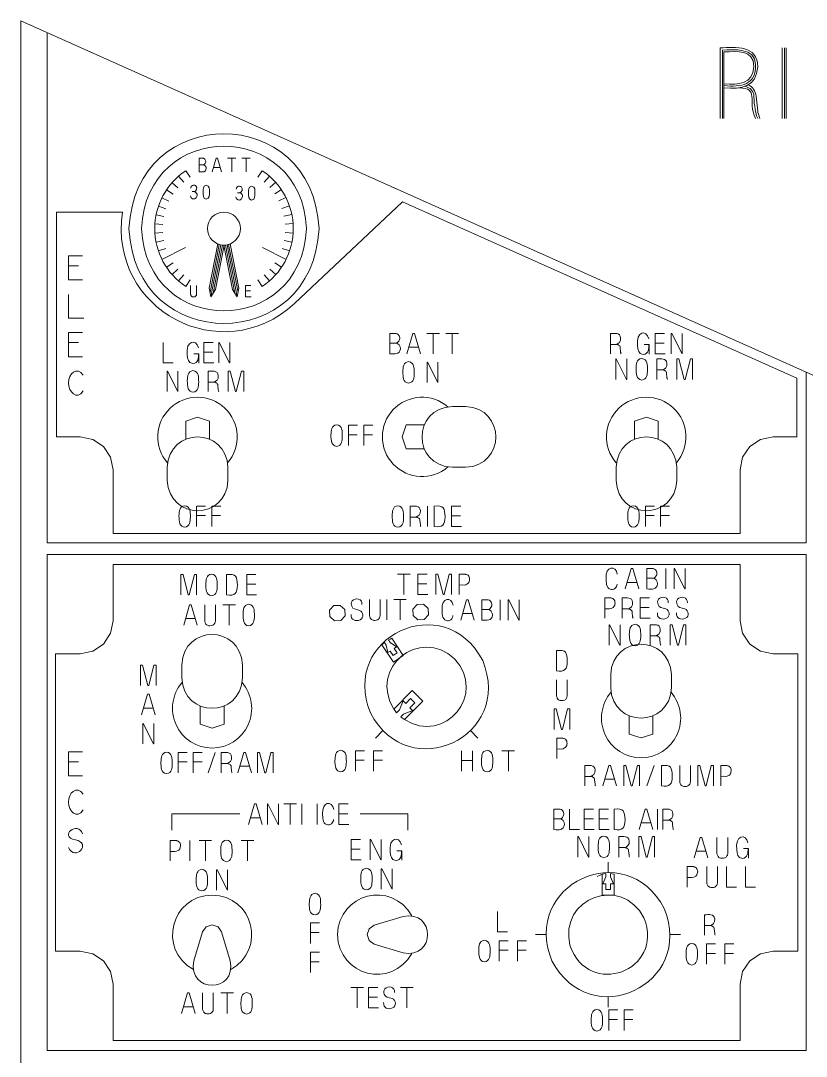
# Model space of a CAD drawing. Header units: millimetres. Extents: x 0.4 to 14.3, y 0.4 to 10.4.
# Drawn here: x 8.117 to 9.654, y 7.843 to 9.87 of the extents above; entities that cross this region are included whole.
import ezdxf

# ---------------------------------------------------------------- set-up
doc = ezdxf.new("R2010")
doc.units = ezdxf.units.MM
doc.layers.add('PDF_Geometry', color=7, linetype='Continuous')

msp = doc.modelspace()

# ---------------------------------------------------------------- linework, layer by layer
at = {"layer": 'PDF_Geometry', "lineweight": 15}
for points in [[(10.3665, 5.8443), (10.2475, 8.917), (8.1167, 9.8705), (8.1167, 1.7942), (10.5292, 1.6424), (10.3786, 5.532)], [(9.6538, 9.1827), (9.6538, 8.8486), (8.1684, 8.8486), (8.1684, 9.8474)], [(9.4856, 9.8171), (9.4856, 9.6789)], [(9.6072, 9.8171), (9.6072, 9.6789)], [(9.6116, 9.6789), (9.6116, 9.8171)], [(9.6146, 9.6789), (9.6146, 9.8171)], [(9.4901, 9.6789), (9.4901, 9.8127)], [(9.493, 9.8098), (9.493, 9.6789)], [(9.5636, 9.6789), (9.5606, 9.6878), (9.5591, 9.6907), (9.5591, 9.6937), (9.5562, 9.723)], [(8.4659, 9.6012), (8.4659, 9.5745)], [(8.4659, 9.5884), (8.473, 9.5884), (8.474, 9.5884), (8.4749, 9.5887), (8.4761, 9.5894), (8.4771, 9.5903), (8.4777, 9.5912)], [(8.5094, 9.5745), (8.5016, 9.6012), (8.4995, 9.6012), (8.4917, 9.5745)], [(8.5377, 9.6012), (8.5213, 9.6012)], [(8.5296, 9.5745), (8.5296, 9.6012)], [(8.566, 9.6012), (8.5496, 9.6012)], [(8.5579, 9.5745), (8.5579, 9.6012)], [(8.4942, 9.5832), (8.5069, 9.5832)], [(8.4245, 9.5432), (8.4129, 9.5534)], [(8.4357, 9.5543), (8.4255, 9.566)], [(8.5934, 9.5543), (8.6036, 9.566)], [(8.6043, 9.5439), (8.6159, 9.5542)], [(8.4148, 9.5307), (8.402, 9.5393)], [(8.6139, 9.5314), (8.6268, 9.54)], [(8.6527, 9.3166), (8.8642, 9.5161), (9.6358, 9.1709), (9.6358, 9.0557), (9.5892, 9.0557), (9.5645, 9.0507), (9.5436, 9.0367), (9.5296, 9.0157), (9.5247, 8.991), (9.5247, 8.8667), (8.2976, 8.8667), (8.2976, 8.991), (8.2926, 9.0157), (8.2786, 9.0367), (8.2577, 9.0507), (8.233, 9.0557), (8.1865, 9.0557), (8.1865, 9.4956), (8.3156, 9.4956)], [(8.4069, 9.517), (8.393, 9.5239)], [(8.6218, 9.5177), (8.6357, 9.5246)], [(8.3968, 9.4871), (8.3816, 9.4902)], [(8.4009, 9.5024), (8.3862, 9.5074)], [(8.6279, 9.5031), (8.6426, 9.5081)], [(8.632, 9.4878), (8.6472, 9.4909)], [(8.3947, 9.4714), (8.3792, 9.4725)], [(8.6341, 9.4721), (8.6495, 9.4732)], [(8.3947, 9.4556), (8.3792, 9.4546)], [(8.6344, 9.4556), (8.6499, 9.4546)], [(8.3968, 9.44), (8.3816, 9.4369)], [(8.5024, 9.4336), (8.4856, 9.3466), (8.4887, 9.3302), (8.4978, 9.3442), (8.5146, 9.4312)], [(8.4872, 9.3384), (8.5054, 9.4325)], [(8.5084, 9.4318), (8.4887, 9.3302)], [(8.4932, 9.3372), (8.5115, 9.4313)], [(8.5207, 9.4318), (8.5404, 9.3302), (8.5313, 9.3442), (8.5145, 9.4312)], [(8.5359, 9.3372), (8.5176, 9.4313)], [(8.542, 9.3384), (8.5237, 9.4325)], [(8.5404, 9.3302), (8.5435, 9.3466), (8.5267, 9.4336)], [(8.6324, 9.44), (8.6476, 9.4369)], [(8.2376, 9.3633), (8.2101, 9.3633), (8.2101, 9.4103), (8.2376, 9.4103)], [(8.4009, 9.4247), (8.3862, 9.4197)], [(8.393, 9.4032), (8.4393, 9.4262)], [(8.6361, 9.4032), (8.5898, 9.4262)], [(8.6282, 9.4247), (8.6429, 9.4197)], [(8.2101, 9.3907), (8.2297, 9.3907)], [(8.4148, 9.3964), (8.402, 9.3877)], [(8.6143, 9.3964), (8.6271, 9.3877)], [(8.4245, 9.3839), (8.4129, 9.3736)], [(8.4357, 9.3727), (8.4255, 9.361)], [(8.5934, 9.3727), (8.6036, 9.361)], [(8.6046, 9.3839), (8.6162, 9.3736)], [(8.4549, 9.3296), (8.4539, 9.3296), (8.4531, 9.3299), (8.4521, 9.3302), (8.4513, 9.3307), (8.4506, 9.3314), (8.4501, 9.3322), (8.4498, 9.3329), (8.4496, 9.3337), (8.4493, 9.3345), (8.4493, 9.352)], [(8.4607, 9.352), (8.4607, 9.3345), (8.4605, 9.3337), (8.4605, 9.3329), (8.46, 9.3322)], [(8.5668, 9.352), (8.5569, 9.352), (8.5569, 9.3302), (8.5676, 9.3302)], [(8.2101, 9.3346), (8.2101, 9.288), (8.24, 9.288)], [(8.5569, 9.3416), (8.5666, 9.3416)], [(8.2376, 9.2127), (8.2101, 9.2127), (8.2101, 9.2598), (8.2376, 9.2598)], [(8.839, 9.2583), (8.839, 9.2183)], [(8.8989, 9.2183), (8.8873, 9.2583), (8.884, 9.2583), (8.8724, 9.2183)], [(8.9361, 9.2583), (8.9115, 9.2583)], [(8.924, 9.2183), (8.924, 9.2583)], [(8.9733, 9.2583), (8.9486, 9.2583)], [(8.9612, 9.2183), (8.9612, 9.2583)], [(9.2709, 9.2583), (9.2709, 9.2183)], [(9.3768, 9.2583), (9.3587, 9.2583), (9.3587, 9.2183), (9.3782, 9.2183)], [(9.4115, 9.2583), (9.4115, 9.2183), (9.411, 9.2183), (9.391, 9.2583), (9.3901, 9.2583), (9.3901, 9.2183)], [(8.2101, 9.2402), (8.2297, 9.2402)], [(8.4148, 9.2004), (8.3953, 9.2004), (8.3953, 9.2405)], [(8.4933, 9.2405), (8.4752, 9.2405), (8.4752, 9.2004), (8.4947, 9.2004)], [(8.5259, 9.2405), (8.5259, 9.2004), (8.5254, 9.2004), (8.5054, 9.2405), (8.5045, 9.2405), (8.5045, 9.2004)], [(8.839, 9.2392), (8.8497, 9.2392), (8.851, 9.2392), (8.8524, 9.2397), (8.8543, 9.2406), (8.8557, 9.242), (8.8566, 9.2434)], [(8.8762, 9.2313), (8.8952, 9.2313)], [(9.2918, 9.2183), (9.2913, 9.2192), (9.2913, 9.2206), (9.2909, 9.2216), (9.2899, 9.2304), (9.2899, 9.2323), (9.289, 9.2337), (9.2881, 9.2346), (9.2867, 9.2355), (9.2853, 9.2364), (9.2839, 9.2364), (9.2825, 9.2369), (9.2709, 9.2369)], [(9.337, 9.2364), (9.3468, 9.2364), (9.3468, 9.2178)], [(9.3587, 9.2392), (9.3763, 9.2392)], [(8.4557, 9.2186), (8.4655, 9.2186), (8.4655, 9.2)], [(8.4752, 9.2214), (8.4929, 9.2214)], [(9.3028, 9.2082), (9.3028, 9.1682), (9.3024, 9.1682), (9.2824, 9.2082), (9.2815, 9.2082), (9.2815, 9.1682)], [(9.3617, 9.2082), (9.3617, 9.1682)], [(9.4315, 9.1682), (9.4315, 9.2082), (9.4273, 9.2082), (9.4171, 9.1682), (9.4152, 9.1682), (9.405, 9.2082), (9.4008, 9.2082), (9.4008, 9.1682)], [(8.4245, 9.1844), (8.4245, 9.1444), (8.424, 9.1444), (8.404, 9.1844), (8.4031, 9.1844), (8.4031, 9.1444)], [(8.4833, 9.1844), (8.4833, 9.1444)], [(8.5531, 9.1444), (8.5531, 9.1844), (8.5489, 9.1844), (8.5387, 9.1444), (8.5369, 9.1444), (8.5267, 9.1844), (8.5225, 9.1844), (8.5225, 9.1444)], [(8.9333, 9.2023), (8.9333, 9.1623), (8.9329, 9.1623), (8.9129, 9.2023), (8.912, 9.2023), (8.912, 9.1623)], [(9.3826, 9.1682), (9.3821, 9.1691), (9.3821, 9.1705), (9.3816, 9.1715), (9.3807, 9.1803), (9.3807, 9.1822), (9.3798, 9.1836), (9.3788, 9.1845), (9.3775, 9.1854), (9.3761, 9.1864), (9.3747, 9.1864), (9.3733, 9.1868), (9.3617, 9.1868)], [(8.5042, 9.1444), (8.5038, 9.1453), (8.5038, 9.1467), (8.5033, 9.1477), (8.5023, 9.1565), (8.5023, 9.1584), (8.5014, 9.1598), (8.5005, 9.1607), (8.4991, 9.1616), (8.4977, 9.1626), (8.4963, 9.1626), (8.4949, 9.163), (8.4833, 9.163)], [(8.9874, 9.1152), (8.9615, 9.1152)], [(8.4861, 9.0509), (8.4861, 9.0867), (8.4628, 9.0945), (8.4396, 9.0867), (8.4396, 9.0509)], [(9.3645, 9.0509), (9.3645, 9.0867), (9.3412, 9.0945), (9.318, 9.0867), (9.318, 9.0509)], [(8.776, 9.0787), (8.7583, 9.0787), (8.7583, 9.0386)], [(8.8058, 9.0787), (8.7881, 9.0787), (8.7881, 9.0386)], [(8.9068, 9.079), (8.871, 9.079), (8.8633, 9.0557), (8.871, 9.0324), (8.9068, 9.0324)], [(8.7583, 9.06), (8.7755, 9.06)], [(8.7881, 9.06), (8.8053, 9.06)], [(8.4035, 8.9962), (8.4036, 8.9703)], [(8.5224, 8.9703), (8.5224, 8.9962)], [(8.9615, 8.9961), (8.9874, 8.9961)], [(9.2819, 8.9962), (9.2819, 8.9703)], [(9.4007, 8.9703), (9.4007, 8.9962)], [(8.4786, 8.9201), (8.4609, 8.9201), (8.4609, 8.8801)], [(8.4609, 8.9015), (8.4781, 8.9015)], [(8.5084, 8.9201), (8.4908, 8.9201), (8.4908, 8.8801)], [(8.4908, 8.9015), (8.508, 8.9015)], [(8.8789, 8.9201), (8.8789, 8.8801)], [(8.9126, 8.9201), (8.9126, 8.8801)], [(8.9259, 8.9201), (8.9259, 8.8801)], [(8.9782, 8.9201), (8.9601, 8.9201), (8.9601, 8.8801), (8.9796, 8.8801)], [(8.9601, 8.901), (8.9777, 8.901)], [(9.357, 8.9201), (9.3393, 8.9201), (9.3393, 8.8801)], [(9.3393, 8.9015), (9.3565, 8.9015)], [(9.3868, 8.9201), (9.3691, 8.9201), (9.3691, 8.8801)], [(9.3691, 8.9015), (9.3863, 8.9015)], [(8.8998, 8.8801), (8.8993, 8.881), (8.8993, 8.8824), (8.8989, 8.8833), (8.8979, 8.8922), (8.8979, 8.894), (8.897, 8.8954), (8.8961, 8.8964), (8.8933, 8.8982), (8.8919, 8.8982), (8.8905, 8.8987), (8.8789, 8.8987)], [(8.4609, 8.7462), (8.4609, 8.7862), (8.4568, 8.7862), (8.4465, 8.7462), (8.4447, 8.7462), (8.4345, 8.7862), (8.4303, 8.7862), (8.4303, 8.7462)], [(8.5195, 8.7862), (8.5195, 8.7462)], [(8.5771, 8.7862), (8.559, 8.7862), (8.559, 8.7462), (8.5785, 8.7462)], [(8.8788, 8.7871), (8.8542, 8.7871)], [(8.8667, 8.7471), (8.8667, 8.7871)], [(8.9122, 8.7871), (8.8941, 8.7871), (8.8941, 8.7471), (8.9136, 8.7471)], [(8.9596, 8.7471), (8.9596, 8.7871), (8.9555, 8.7871), (8.9452, 8.7471), (8.9434, 8.7471), (8.9332, 8.7871), (8.929, 8.7871), (8.929, 8.7471)], [(8.9922, 8.7848), (8.9908, 8.7857), (8.9894, 8.7866), (8.988, 8.7866), (8.9871, 8.7871), (8.975, 8.7871), (8.975, 8.7471)], [(9.3264, 8.7579), (9.3147, 8.7979), (9.3115, 8.7979), (9.2999, 8.7579)], [(9.3423, 8.7979), (9.3423, 8.7579)], [(9.3423, 8.7788), (9.353, 8.7788), (9.3544, 8.7788), (9.3558, 8.7793), (9.3577, 8.7802), (9.3591, 8.7816), (9.36, 8.783)], [(9.3792, 8.7979), (9.3792, 8.7579)], [(9.417, 8.7979), (9.417, 8.7579), (9.4166, 8.7579), (9.3966, 8.7979), (9.3957, 8.7979), (9.3957, 8.7579)], [(8.559, 8.7672), (8.5767, 8.7672)], [(8.8941, 8.768), (8.9118, 8.768)], [(9.3036, 8.7709), (9.3227, 8.7709)], [(9.2769, 8.7382), (9.2755, 8.7391), (9.2741, 8.74), (9.2727, 8.74), (9.2718, 8.7405), (9.2597, 8.7405), (9.2597, 8.7005)], [(9.2942, 8.7405), (9.2942, 8.7005)], [(9.3473, 8.7405), (9.3292, 8.7405), (9.3292, 8.7005), (9.3487, 8.7005)], [(8.4622, 8.687), (8.4506, 8.727), (8.4473, 8.727), (8.4357, 8.687)], [(8.4871, 8.6861), (8.4852, 8.6861), (8.4839, 8.6866), (8.482, 8.687), (8.4806, 8.6879), (8.4792, 8.6893), (8.4783, 8.6907), (8.4778, 8.6921), (8.4773, 8.6935), (8.4769, 8.6949), (8.4769, 8.727)], [(8.4978, 8.727), (8.4978, 8.6949), (8.4973, 8.6935), (8.4973, 8.6921), (8.4964, 8.6907)], [(8.5371, 8.727), (8.5125, 8.727)], [(8.525, 8.687), (8.525, 8.727)], [(8.8096, 8.6965), (8.8078, 8.6965), (8.8064, 8.697), (8.8045, 8.6975), (8.8031, 8.6984), (8.8017, 8.6998), (8.8008, 8.7012), (8.8003, 8.7026), (8.7999, 8.704), (8.7994, 8.7054), (8.7994, 8.7375)], [(8.8203, 8.7375), (8.8203, 8.7054), (8.8198, 8.704), (8.8198, 8.7026), (8.8189, 8.7012)], [(8.8332, 8.7375), (8.8332, 8.6975)], [(8.8713, 8.7375), (8.8467, 8.7375)], [(8.8592, 8.6975), (8.8592, 8.7375)], [(9.0043, 8.6968), (8.9927, 8.7368), (8.9894, 8.7368), (8.9778, 8.6968)], [(9.0194, 8.7368), (9.0194, 8.6968)], [(9.0554, 8.7368), (9.0554, 8.6968)], [(9.0923, 8.7368), (9.0923, 8.6968), (9.0918, 8.6968), (9.0719, 8.7368), (9.0709, 8.7368), (9.0709, 8.6968)], [(9.3151, 8.7005), (9.3147, 8.7014), (9.3147, 8.7028), (9.3142, 8.7037), (9.3133, 8.7126), (9.3133, 8.7144), (9.3123, 8.7158), (9.3114, 8.7167), (9.31, 8.7177), (9.3086, 8.7186), (9.3072, 8.7186), (9.3058, 8.7191), (9.2942, 8.7191)], [(9.3292, 8.7214), (9.3469, 8.7214)], [(8.4394, 8.7001), (8.4585, 8.7001)], [(8.9815, 8.7098), (9.0006, 8.7098)], [(9.0194, 8.7178), (9.0301, 8.7178), (9.0315, 8.7178)], [(9.2897, 8.6879), (9.2897, 8.6479), (9.2892, 8.6479), (9.2692, 8.6879), (9.2683, 8.6879), (9.2683, 8.6479)], [(9.3485, 8.6879), (9.3485, 8.6479)], [(9.4183, 8.6479), (9.4183, 8.6879), (9.4142, 8.6879), (9.4039, 8.6479), (9.4021, 8.6479), (9.3919, 8.6879), (9.3877, 8.6879), (9.3877, 8.6479)], [(9.3694, 8.6479), (9.3689, 8.6488), (9.3689, 8.6502), (9.3685, 8.6512), (9.3676, 8.66), (9.3676, 8.6619), (9.3666, 8.6632), (9.3657, 8.6642), (9.3643, 8.6651), (9.3629, 8.666), (9.3615, 8.666), (9.3601, 8.6665), (9.3485, 8.6665)], [(9.1651, 8.6374), (9.1651, 8.5974)], [(8.3817, 8.5688), (8.3817, 8.6088), (8.3775, 8.6088), (8.3672, 8.5688), (8.3654, 8.5688), (8.3551, 8.6088), (8.3509, 8.6088), (8.3509, 8.5688)], [(8.4318, 8.5837), (8.4318, 8.6096)], [(8.5506, 8.6096), (8.5507, 8.5837)], [(9.1757, 8.5393), (9.1738, 8.5393), (9.1724, 8.5397), (9.1706, 8.5402), (9.1692, 8.5412), (9.1678, 8.5425), (9.1668, 8.5439), (9.1664, 8.5453), (9.1659, 8.5467), (9.1655, 8.5481), (9.1655, 8.5802)], [(9.1864, 8.5802), (9.1864, 8.5481), (9.1859, 8.5467), (9.1859, 8.5453), (9.185, 8.5439)], [(9.2714, 8.5645), (9.2714, 8.5904)], [(9.3902, 8.5904), (9.3903, 8.5645)], [(8.3798, 8.5116), (8.3682, 8.5517), (8.3649, 8.5517), (8.3532, 8.5116)], [(8.357, 8.5247), (8.3761, 8.5247)], [(8.4681, 8.529), (8.4681, 8.4932), (8.4913, 8.4854), (8.5146, 8.4932), (8.5146, 8.529)], [(9.1912, 8.483), (9.1912, 8.5231), (9.187, 8.5231), (9.1768, 8.483), (9.1749, 8.483), (9.1647, 8.5231), (9.1605, 8.5231), (9.1605, 8.483)], [(9.3077, 8.5097), (9.3077, 8.4739), (9.331, 8.4662), (9.3542, 8.4739), (9.3542, 8.5097)], [(8.377, 8.4945), (8.377, 8.4545), (8.3765, 8.4545), (8.3565, 8.4945), (8.3556, 8.4945), (8.3556, 8.4545)], [(8.8255, 8.4806), (8.8108, 8.466)], [(9.0114, 8.466), (8.9968, 8.4806)], [(9.183, 8.4636), (9.1816, 8.4645), (9.1802, 8.4654), (9.1788, 8.4654), (9.1779, 8.4659), (9.1658, 8.4659), (9.1658, 8.4259)], [(8.2376, 8.3923), (8.2101, 8.3923), (8.2101, 8.4393), (8.2376, 8.4393)], [(8.4427, 8.4378), (8.4251, 8.4378), (8.4251, 8.3978)], [(8.472, 8.4378), (8.4544, 8.4378), (8.4544, 8.3978)], [(8.4976, 8.4378), (8.4837, 8.3978)], [(8.5093, 8.4378), (8.5093, 8.3978)], [(8.5684, 8.3978), (8.5567, 8.4378), (8.5535, 8.4378), (8.5419, 8.3978)], [(8.6107, 8.3978), (8.6107, 8.4378), (8.6065, 8.4378), (8.5963, 8.3978), (8.5944, 8.3978), (8.5842, 8.4378), (8.58, 8.4378), (8.58, 8.3978)], [(8.7896, 8.4413), (8.7719, 8.4413), (8.7719, 8.4012)], [(8.825, 8.4413), (8.8073, 8.4413), (8.8073, 8.4012)], [(8.9793, 8.4413), (8.9793, 8.4012)], [(9.0007, 8.4413), (9.0007, 8.4012)], [(9.0833, 8.4413), (9.0586, 8.4413)], [(9.0712, 8.4012), (9.0712, 8.4413)], [(8.2101, 8.4197), (8.2297, 8.4197)], [(8.4251, 8.4192), (8.4422, 8.4192)], [(8.4544, 8.4192), (8.4716, 8.4192)], [(8.5302, 8.3978), (8.5297, 8.3987), (8.5297, 8.4001), (8.5293, 8.401), (8.5284, 8.4098), (8.5284, 8.4117), (8.5274, 8.4131), (8.5265, 8.414), (8.5251, 8.415), (8.5237, 8.4159), (8.5223, 8.4159), (8.5209, 8.4164), (8.5093, 8.4164)], [(8.7719, 8.4227), (8.7891, 8.4227)], [(8.8073, 8.4227), (8.8246, 8.4227)], [(8.9793, 8.4222), (9.0007, 8.4222)], [(8.5456, 8.4108), (8.5647, 8.4108)], [(9.2208, 8.4123), (9.2208, 8.3723)], [(9.2827, 8.3723), (9.2711, 8.4123), (9.2678, 8.4123), (9.2562, 8.3723)], [(9.3278, 8.3723), (9.3278, 8.4123), (9.3236, 8.4123), (9.3134, 8.3723), (9.3115, 8.3723), (9.3013, 8.4123), (9.2971, 8.4123), (9.2971, 8.3723)], [(9.3562, 8.4123), (9.3423, 8.3723)], [(9.3707, 8.4123), (9.3707, 8.3723)], [(9.4167, 8.3714), (9.4148, 8.3714), (9.4135, 8.3718), (9.4116, 8.3723), (9.4102, 8.3732), (9.4088, 8.3746), (9.4079, 8.376), (9.4074, 8.3774), (9.4069, 8.3788), (9.4065, 8.3802), (9.4065, 8.4123)], [(9.4274, 8.4123), (9.4274, 8.3802), (9.4269, 8.3788), (9.4269, 8.3774), (9.426, 8.376)], [(9.4725, 8.3723), (9.4725, 8.4123), (9.4683, 8.4123), (9.4581, 8.3723), (9.4562, 8.3723), (9.446, 8.4123), (9.4418, 8.4123), (9.4418, 8.3723)], [(9.5042, 8.41), (9.5028, 8.4109), (9.5014, 8.4119), (9.5, 8.4119), (9.499, 8.4123), (9.487, 8.4123), (9.487, 8.3723)], [(9.2417, 8.3723), (9.2413, 8.3732), (9.2413, 8.3746), (9.2408, 8.3756), (9.2399, 8.3844), (9.2399, 8.3863), (9.239, 8.3877), (9.238, 8.3886), (9.2366, 8.3895), (9.2352, 8.3905), (9.2338, 8.3905), (9.2325, 8.3909), (9.2208, 8.3909)], [(9.2599, 8.3853), (9.279, 8.3853)], [(8.5892, 8.2971), (8.5776, 8.3371), (8.5743, 8.3371), (8.5627, 8.2971)], [(8.6211, 8.3371), (8.6211, 8.2971), (8.6206, 8.2971), (8.6006, 8.3371), (8.5997, 8.3371), (8.5997, 8.2971)], [(8.6562, 8.3371), (8.6316, 8.3371)], [(8.6441, 8.2971), (8.6441, 8.3371)], [(8.6667, 8.3371), (8.6667, 8.2971)], [(8.6966, 8.3371), (8.6966, 8.2971)], [(8.7576, 8.3371), (8.7395, 8.3371), (8.7395, 8.2971), (8.759, 8.2971)], [(8.5455, 8.3179), (8.4122, 8.3179), (8.4122, 8.2856)], [(8.7395, 8.318), (8.7572, 8.318)], [(8.7812, 8.3179), (8.8743, 8.3179), (8.8743, 8.2856)], [(9.1601, 8.3269), (9.1601, 8.2868)], [(9.2102, 8.2868), (9.1907, 8.2868), (9.1907, 8.3269)], [(9.2379, 8.3269), (9.2198, 8.3269), (9.2198, 8.2868), (9.2393, 8.2868)], [(9.2671, 8.3269), (9.249, 8.3269), (9.249, 8.2868), (9.2685, 8.2868)], [(9.2781, 8.3269), (9.2781, 8.2868)], [(9.3536, 8.2868), (9.342, 8.3269), (9.3387, 8.3269), (9.3271, 8.2868)], [(9.3633, 8.3269), (9.3633, 8.2868)], [(9.3734, 8.3269), (9.3734, 8.2868)], [(8.5664, 8.3101), (8.5854, 8.3101)], [(9.1601, 8.3078), (9.1708, 8.3078), (9.1722, 8.3078), (9.1736, 8.3083), (9.1755, 8.3092), (9.1769, 8.3106), (9.1778, 8.312)], [(9.2198, 8.3078), (9.2375, 8.3078)], [(9.249, 8.3078), (9.2666, 8.3078)], [(9.3309, 8.2999), (9.3499, 8.2999)], [(9.3943, 8.2868), (9.3938, 8.2878), (9.3938, 8.2892), (9.3933, 8.2901), (9.3924, 8.2989), (9.3924, 8.3008), (9.3915, 8.3022), (9.3906, 8.3031), (9.3892, 8.3041), (9.3878, 8.305), (9.3864, 8.305), (9.385, 8.3055), (9.3734, 8.3055)], [(9.2286, 8.2733), (9.2286, 8.2332), (9.2282, 8.2332), (9.2082, 8.2733), (9.2072, 8.2733), (9.2072, 8.2332)], [(9.2874, 8.2733), (9.2874, 8.2332)], [(9.3573, 8.2332), (9.3573, 8.2733), (9.3531, 8.2733), (9.3429, 8.2332), (9.341, 8.2332), (9.3308, 8.2733), (9.3266, 8.2733), (9.3266, 8.2332)], [(8.4264, 8.2631), (8.425, 8.264), (8.4236, 8.265), (8.4222, 8.265), (8.4213, 8.2654), (8.4092, 8.2654), (8.4092, 8.2254)], [(8.4474, 8.2654), (8.4474, 8.2254)], [(8.4903, 8.2654), (8.4657, 8.2654)], [(8.4782, 8.2254), (8.4782, 8.2654)], [(8.5729, 8.2654), (8.5482, 8.2654)], [(8.5608, 8.2254), (8.5608, 8.2654)], [(8.7816, 8.2675), (8.7634, 8.2675), (8.7634, 8.2275), (8.783, 8.2275)], [(8.8222, 8.2675), (8.8222, 8.2275), (8.8217, 8.2275), (8.8017, 8.2675), (8.8008, 8.2675), (8.8008, 8.2275)], [(9.3083, 8.2332), (9.3079, 8.2342), (9.3079, 8.2356), (9.3074, 8.2365), (9.3065, 8.2453), (9.3065, 8.2472), (9.3056, 8.2486), (9.3046, 8.2495), (9.3032, 8.2504), (9.3018, 8.2514), (9.3004, 8.2514), (9.2991, 8.2518), (9.2874, 8.2518)], [(9.4616, 8.2315), (9.45, 8.2716), (9.4467, 8.2716), (9.4351, 8.2315)], [(9.4897, 8.2306), (9.4878, 8.2306), (9.4864, 8.2311), (9.4845, 8.2315), (9.4831, 8.2325), (9.4817, 8.2339), (9.4808, 8.2353), (9.4803, 8.2367), (9.4799, 8.2381), (9.4794, 8.2395), (9.4794, 8.2716)], [(9.5004, 8.2716), (9.5004, 8.2395), (9.4999, 8.2381), (9.4999, 8.2367), (9.499, 8.2353)], [(8.7634, 8.2484), (8.7811, 8.2484)], [(8.853, 8.2456), (8.8628, 8.2456), (8.8628, 8.227)], [(9.4388, 8.2446), (9.4579, 8.2446)], [(9.5312, 8.2497), (9.5409, 8.2497), (9.5409, 8.2311)], [(9.2663, 8.2025), (9.2663, 8.2232)], [(9.4384, 8.2121), (9.437, 8.213), (9.4356, 8.2139), (9.4342, 8.2139), (9.4333, 8.2144), (9.4212, 8.2144), (9.4212, 8.1744)], [(9.4697, 8.1734), (9.4678, 8.1734), (9.4664, 8.1739), (9.4646, 8.1744), (9.4632, 8.1753), (9.4618, 8.1767), (9.4609, 8.1781), (9.4604, 8.1795), (9.4599, 8.1809), (9.4595, 8.1823), (9.4595, 8.2144)], [(9.4804, 8.2144), (9.4804, 8.1823), (9.4799, 8.1809), (9.4799, 8.1795), (9.479, 8.1781)], [(9.5178, 8.1744), (9.4982, 8.1744), (9.4982, 8.2144)], [(9.5551, 8.1744), (9.5355, 8.1744), (9.5355, 8.2144)], [(8.5216, 8.2083), (8.5216, 8.1683), (8.5212, 8.1683), (8.5012, 8.2083), (8.5002, 8.2083), (8.5002, 8.1683)], [(8.8438, 8.2103), (8.8438, 8.1703), (8.8434, 8.1703), (8.8234, 8.2103), (8.8224, 8.2103), (8.8224, 8.1703)], [(9.2452, 8.1953), (9.2536, 8.1989)], [(8.8655, 8.0455), (8.8087, 8.0626), (8.7987, 8.0696), (8.7949, 8.0812), (8.7987, 8.0928), (8.8087, 8.0998), (8.8655, 8.1169)], [(9.0694, 8.0864), (9.0499, 8.0864), (9.0499, 8.1264)], [(9.455, 8.1203), (9.455, 8.0803)], [(8.4556, 8.0298), (8.4727, 8.0868), (8.4798, 8.0967), (8.4913, 8.1006), (8.5029, 8.0967), (8.5099, 8.0868), (8.5269, 8.0298)], [(8.7015, 8.104), (8.6838, 8.104), (8.6838, 8.064)], [(9.476, 8.0803), (9.4755, 8.0812), (9.4755, 8.0826), (9.475, 8.0835), (9.4741, 8.0924), (9.4741, 8.0942), (9.4732, 8.0956), (9.4722, 8.0966), (9.4708, 8.0975), (9.4694, 8.0984), (9.4681, 8.0984), (9.4667, 8.0989), (9.455, 8.0989)], [(8.6838, 8.0854), (8.701, 8.0854)], [(9.071, 8.0693), (9.0533, 8.0693), (9.0533, 8.0292)], [(9.1064, 8.0693), (9.0888, 8.0693), (9.0888, 8.0292)], [(9.1452, 8.0812), (9.1245, 8.0812)], [(9.4081, 8.0812), (9.3875, 8.0812)], [(9.0533, 8.0507), (9.0705, 8.0507)], [(9.0888, 8.0507), (9.106, 8.0507)], [(9.4768, 8.0631), (9.4591, 8.0631), (9.4591, 8.0231)], [(9.5122, 8.0631), (9.4946, 8.0631), (9.4946, 8.0231)], [(8.7015, 8.0468), (8.6838, 8.0468), (8.6838, 8.0068)], [(9.4591, 8.0445), (9.4763, 8.0445)], [(9.4946, 8.0445), (9.5118, 8.0445)], [(8.6838, 8.0282), (8.701, 8.0282)], [(8.7874, 7.9776), (8.7628, 7.9776)], [(8.7753, 7.9376), (8.7753, 7.9776)], [(8.8155, 7.9776), (8.7974, 7.9776), (8.7974, 7.9376), (8.8169, 7.9376)], [(8.8848, 7.9776), (8.8602, 7.9776)], [(8.8727, 7.9376), (8.8727, 7.9776)], [(8.4581, 7.927), (8.4464, 7.967), (8.4432, 7.967), (8.4316, 7.927)], [(8.483, 7.9261), (8.4811, 7.9261), (8.4797, 7.9265), (8.4779, 7.927), (8.4765, 7.9279), (8.4751, 7.9293), (8.4742, 7.9307), (8.4737, 7.9321), (8.4732, 7.9335), (8.4728, 7.9349), (8.4728, 7.967)], [(8.4937, 7.967), (8.4937, 7.9349), (8.4932, 7.9335), (8.4932, 7.9321), (8.4923, 7.9307)], [(8.533, 7.967), (8.5084, 7.967)], [(8.5209, 7.927), (8.5209, 7.967)], [(8.7974, 7.9585), (8.8151, 7.9585)], [(9.2663, 7.9598), (9.2663, 7.9391)], [(8.4353, 7.94), (8.4543, 7.94)], [(9.2854, 7.9338), (9.2677, 7.9338), (9.2677, 7.8938)], [(9.3152, 7.9338), (9.2976, 7.9338), (9.2976, 7.8938)], [(9.2677, 7.9152), (9.2849, 7.9152)], [(9.2976, 7.9152), (9.3147, 7.9152)]]:
    msp.add_lwpolyline(points, dxfattribs=at)
for points in [[(8.4483, 9.3632), (8.4397, 9.3502, -0.536102), (8.4397, 9.5768), (8.4483, 9.5639)], [(8.5809, 9.5639), (8.5894, 9.5768, -0.536102), (8.5894, 9.3502), (8.5809, 9.3632)], [(8.4325, 8.5748, 0.639806), (8.4914, 8.4466, 0.640922), (8.55, 8.5748)], [(9.2721, 8.5556, 0.639833), (9.331, 8.4274, 0.640853), (9.3896, 8.5556)]]:
    msp.add_lwpolyline(points, format="xyb", dxfattribs=at)
for points in [[(9.6538, 7.8547), (8.1684, 7.8547), (8.1684, 8.8252), (9.6538, 8.8252)], [(8.2976, 7.9841), (8.2926, 8.0089), (8.2786, 8.0299), (8.2577, 8.0439), (8.233, 8.0488), (8.1845, 8.0488), (8.1845, 8.6311), (8.233, 8.6311), (8.2577, 8.6361), (8.2786, 8.6501), (8.2926, 8.6711), (8.2976, 8.6958), (8.2976, 8.8058), (9.5247, 8.8058), (9.5247, 8.6958), (9.5296, 8.6711), (9.5436, 8.6501), (9.5645, 8.6361), (9.5892, 8.6311), (9.6377, 8.6311), (9.6377, 8.0488), (9.5892, 8.0488), (9.5645, 8.0439), (9.5436, 8.0299), (9.5296, 8.0089), (9.5247, 7.9841), (9.5247, 7.8741), (8.2976, 7.8741)], [(8.7511, 8.7175), (8.742, 8.7259), (8.7297, 8.7253), (8.7213, 8.7162), (8.7218, 8.7038), (8.731, 8.6955), (8.7433, 8.696), (8.7517, 8.7052)], [(8.914, 8.7198), (8.9049, 8.7282), (8.8926, 8.7277), (8.8842, 8.7185), (8.8848, 8.7062), (8.8939, 8.6978), (8.9062, 8.6983), (8.9146, 8.7075)], [(8.8235, 8.6486), (8.8462, 8.6145), (8.8655, 8.6275), (8.8428, 8.6615), (8.8396, 8.66), (8.8364, 8.6584), (8.8398, 8.6533), (8.8524, 8.6449), (8.8476, 8.6416), (8.8536, 8.6326), (8.846, 8.6275), (8.84, 8.6365), (8.8352, 8.6333), (8.8322, 8.6482), (8.8288, 8.6533), (8.8261, 8.651)], [(8.8676, 8.5022), (8.9037, 8.5384), (8.8831, 8.559), (8.847, 8.5228), (8.8496, 8.5192), (8.8524, 8.5157), (8.8578, 8.5211), (8.8651, 8.5387), (8.8702, 8.5335), (8.8798, 8.5432), (8.8879, 8.5351), (8.8783, 8.5254), (8.8834, 8.5203), (8.8659, 8.513), (8.8605, 8.5076), (8.8639, 8.5048)], [(9.2547, 8.1997), (9.2546, 8.1587), (9.2779, 8.1587), (9.2779, 8.1997), (9.2744, 8.2002), (9.2709, 8.2006), (9.2709, 8.1945), (9.2767, 8.1805), (9.2709, 8.1805), (9.2708, 8.1696), (9.2617, 8.1696), (9.2617, 8.1805), (9.2559, 8.1805), (9.2617, 8.1945), (9.2617, 8.2006), (9.2582, 8.2003)]]:
    msp.add_lwpolyline(points, close=True, dxfattribs=at)
msp.add_circle((8.5145, 9.4635), 0.0323, dxfattribs=at)
for centre, radius, start, end in [((8.4627, 9.0556), 0.0777, 319.4429, 220.7444), ((8.9021, 9.0557), 0.0776, 49.3202, 310.685), ((9.341, 9.0556), 0.0777, 319.4459, 220.7401)]:
    msp.add_arc(centre, radius, start, end, dxfattribs=at)
for points in [[(9.5591, 9.7804), (9.5592, 9.8227), (9.5156, 9.8192), (9.4856, 9.8171)], [(9.4901, 9.8127), (9.5111, 9.8137), (9.5555, 9.8184), (9.5547, 9.7848)], [(9.5518, 9.7804), (9.5507, 9.8157), (9.5192, 9.8092), (9.493, 9.8098)], [(9.5547, 9.7848), (9.5574, 9.7454), (9.5261, 9.7394), (9.493, 9.7436)], [(9.493, 9.7392), (9.5275, 9.7358), (9.5567, 9.7407), (9.5591, 9.7804)], [(9.493, 9.7466), (9.5225, 9.7442), (9.5488, 9.7464), (9.5518, 9.7804)], [(9.5547, 9.6789), (9.5388, 9.7149), (9.5629, 9.7381), (9.5224, 9.7392)], [(9.5342, 9.7422), (9.5478, 9.736), (9.5426, 9.7411), (9.5518, 9.7275)], [(9.5562, 9.723), (9.5545, 9.7325), (9.5495, 9.7415), (9.54, 9.7451)], [(9.5518, 9.7275), (9.5518, 9.7122), (9.5532, 9.6936), (9.5591, 9.6789)], [(8.7006, 9.4635), (8.689, 9.711), (8.3401, 9.711), (8.3286, 9.4635)], [(8.676, 9.4635), (8.666, 9.6784), (8.3631, 9.6784), (8.3531, 9.4635)], [(8.4789, 9.5956), (8.4773, 9.603), (8.4722, 9.6009), (8.4659, 9.6012)], [(8.4777, 9.5912), (8.4787, 9.5925), (8.4791, 9.594), (8.4789, 9.5956)], [(8.4659, 9.5745), (8.4726, 9.5743), (8.4785, 9.5733), (8.4799, 9.581)], [(8.4799, 9.581), (8.4803, 9.5845), (8.4768, 9.589), (8.473, 9.5884)], [(8.4497, 9.5426), (8.4498, 9.5454), (8.4503, 9.5465), (8.4528, 9.5479)], [(8.4525, 9.5358), (8.4606, 9.5368), (8.4644, 9.5301), (8.4602, 9.5237)], [(8.4528, 9.5479), (8.4546, 9.5492), (8.4572, 9.5485), (8.459, 9.5476)], [(8.459, 9.5476), (8.4634, 9.544), (8.4611, 9.5354), (8.4549, 9.5358)], [(8.4798, 9.5485), (8.4728, 9.5473), (8.4738, 9.5405), (8.4736, 9.5349)], [(8.4736, 9.5349), (8.4737, 9.5296), (8.4731, 9.5224), (8.4798, 9.5212)], [(8.4863, 9.5349), (8.4862, 9.5405), (8.4871, 9.5476), (8.4798, 9.5485)], [(8.4798, 9.5212), (8.4868, 9.522), (8.4863, 9.5296), (8.4863, 9.5349)], [(8.5385, 9.5406), (8.5387, 9.5434), (8.5392, 9.5445), (8.5417, 9.5459)], [(8.5413, 9.5338), (8.5495, 9.5348), (8.5533, 9.5281), (8.5491, 9.5217)], [(8.5417, 9.5459), (8.5434, 9.5472), (8.5461, 9.5465), (8.5479, 9.5456)], [(8.5479, 9.5456), (8.5523, 9.5419), (8.55, 9.5334), (8.5438, 9.5338)], [(8.5687, 9.5465), (8.5617, 9.5453), (8.5627, 9.5385), (8.5625, 9.5328)], [(8.5625, 9.5328), (8.5626, 9.5276), (8.562, 9.5203), (8.5687, 9.5192)], [(8.5752, 9.5328), (8.575, 9.5385), (8.576, 9.5456), (8.5687, 9.5465)], [(8.5687, 9.5192), (8.5757, 9.52), (8.5752, 9.5275), (8.5752, 9.5328)], [(8.4602, 9.5237), (8.4563, 9.519), (8.4492, 9.5215), (8.4487, 9.5274)], [(8.5491, 9.5217), (8.5452, 9.517), (8.5381, 9.5194), (8.5376, 9.5254)], [(8.6527, 9.3166), (8.5096, 9.1861), (8.2881, 9.3043), (8.3156, 9.4956)], [(8.3286, 9.4635), (8.3401, 9.216), (8.689, 9.2161), (8.7006, 9.4635)], [(8.3531, 9.4635), (8.3631, 9.2487), (8.666, 9.2487), (8.676, 9.4635)], [(8.46, 9.3322), (8.4591, 9.3303), (8.4569, 9.3295), (8.4549, 9.3296)], [(9.3458, 9.2476), (9.3418, 9.2667), (9.3205, 9.2624), (9.324, 9.2341)], [(8.4645, 9.2298), (8.4605, 9.2489), (8.4392, 9.2445), (8.4427, 9.2163)], [(8.8585, 9.2499), (8.8561, 9.261), (8.8484, 9.258), (8.839, 9.2583)], [(8.8566, 9.2434), (8.8581, 9.2453), (8.8588, 9.2476), (8.8585, 9.2499)], [(9.2909, 9.2495), (9.2902, 9.261), (9.2787, 9.258), (9.2709, 9.2583)], [(9.2802, 9.2369), (9.2868, 9.2366), (9.2923, 9.2432), (9.2909, 9.2495)], [(8.839, 9.2183), (8.8489, 9.218), (8.8578, 9.2165), (8.8599, 9.2281)], [(8.8599, 9.2281), (8.8605, 9.2333), (8.8553, 9.2401), (8.8497, 9.2392)], [(9.324, 9.2341), (9.3249, 9.2258), (9.3252, 9.2186), (9.3352, 9.2169)], [(9.3352, 9.2169), (9.3458, 9.2185), (9.3458, 9.2277), (9.3463, 9.2364)], [(8.4427, 9.2163), (8.4436, 9.2079), (8.4439, 9.2008), (8.4538, 9.1991)], [(8.4538, 9.1991), (8.4645, 9.2007), (8.4645, 9.2099), (8.465, 9.2186)], [(9.3322, 9.2092), (9.3213, 9.2074), (9.3216, 9.1982), (9.3211, 9.1892)], [(9.3434, 9.1868), (9.343, 9.1963), (9.344, 9.2074), (9.3322, 9.2092)], [(9.3816, 9.1994), (9.3809, 9.2108), (9.3695, 9.2079), (9.3617, 9.2082)], [(8.2101, 9.161), (8.2101, 9.1799), (8.2272, 9.1943), (8.239, 9.1767)], [(8.4539, 9.1854), (8.4429, 9.1836), (8.4433, 9.1744), (8.4428, 9.1653)], [(8.465, 9.163), (8.4647, 9.1725), (8.4656, 9.1836), (8.4539, 9.1854)], [(8.5033, 9.1756), (8.5026, 9.1871), (8.4911, 9.1841), (8.4833, 9.1844)], [(8.8758, 9.2032), (8.8648, 9.2014), (8.8652, 9.1923), (8.8647, 9.1832)], [(8.887, 9.1809), (8.8866, 9.1903), (8.8876, 9.2015), (8.8758, 9.2032)], [(9.3211, 9.1892), (9.3214, 9.1798), (9.3207, 9.1685), (9.3322, 9.1668)], [(9.3322, 9.1668), (9.343, 9.1685), (9.343, 9.178), (9.3434, 9.1868)], [(9.3709, 9.1868), (9.3776, 9.1865), (9.3831, 9.1931), (9.3816, 9.1994)], [(8.4428, 9.1653), (8.4428, 9.1611), (8.4429, 9.1538), (8.4446, 9.15)], [(8.4926, 9.163), (8.4992, 9.1627), (8.5048, 9.1694), (8.5033, 9.1756)], [(8.8647, 9.1832), (8.865, 9.1739), (8.8642, 9.1626), (8.8758, 9.1609)], [(8.8758, 9.1609), (8.8866, 9.1625), (8.8865, 9.172), (8.887, 9.1809)], [(8.239, 9.1458), (8.2272, 9.1263), (8.2093, 9.1441), (8.2101, 9.161)], [(8.4446, 9.15), (8.4466, 9.1453), (8.4491, 9.1441), (8.4539, 9.143)], [(8.4539, 9.143), (8.4647, 9.1447), (8.4646, 9.1542), (8.465, 9.163)], [(8.9615, 8.9961), (8.8825, 8.9999), (8.8825, 9.1114), (8.9615, 9.1152)], [(8.9874, 9.1152), (9.0664, 9.1114), (9.0664, 8.9999), (8.9874, 8.9961)], [(8.4035, 8.9962), (8.4073, 9.0753), (8.5185, 9.0752), (8.5224, 8.9962)], [(8.735, 9.0796), (8.724, 9.0778), (8.7244, 9.0687), (8.7238, 9.0596)], [(8.7461, 9.0572), (8.7458, 9.0667), (8.7467, 9.0778), (8.735, 9.0796)], [(9.2819, 8.9962), (9.2856, 9.0753), (9.3969, 9.0752), (9.4007, 8.9962)], [(8.7238, 9.0596), (8.7238, 9.0553), (8.724, 9.0481), (8.7257, 9.0442)], [(8.7257, 9.0442), (8.7276, 9.0396), (8.7302, 9.0383), (8.735, 9.0372)], [(8.735, 9.0372), (8.7458, 9.0389), (8.7457, 9.0484), (8.7461, 9.0572)], [(8.5224, 8.9703), (8.5187, 8.8912), (8.4074, 8.8913), (8.4036, 8.9703)], [(9.4007, 8.9703), (9.397, 8.8912), (9.2857, 8.8913), (9.2819, 8.9703)], [(8.4376, 8.921), (8.4266, 8.9193), (8.427, 8.9101), (8.4265, 8.901)], [(8.4488, 8.8987), (8.4484, 8.9081), (8.4494, 8.9193), (8.4376, 8.921)], [(8.8549, 8.921), (8.8439, 8.9193), (8.8443, 8.9101), (8.8438, 8.901)], [(8.8661, 8.8987), (8.8657, 8.9081), (8.8667, 8.9193), (8.8549, 8.921)], [(8.8989, 8.9113), (8.8982, 8.9227), (8.8867, 8.9197), (8.8789, 8.9201)], [(8.9472, 8.8992), (8.9468, 8.916), (8.9447, 8.9221), (8.9259, 8.9201)], [(9.316, 8.921), (9.305, 8.9193), (9.3054, 8.9101), (9.3048, 8.901)], [(9.3271, 8.8987), (9.3267, 8.9081), (9.3277, 8.9193), (9.316, 8.921)], [(8.4265, 8.901), (8.4265, 8.8968), (8.4266, 8.8895), (8.4283, 8.8857)], [(8.8438, 8.901), (8.8438, 8.8969), (8.844, 8.8894), (8.8457, 8.8857)], [(8.8882, 8.8987), (8.8948, 8.8984), (8.9004, 8.905), (8.8989, 8.9113)], [(9.3048, 8.901), (9.3051, 8.8917), (9.3044, 8.8804), (9.316, 8.8787)], [(8.4283, 8.8857), (8.4303, 8.881), (8.4328, 8.8798), (8.4376, 8.8787)], [(8.4376, 8.8787), (8.4485, 8.8804), (8.4483, 8.8898), (8.4488, 8.8987)], [(8.8457, 8.8857), (8.8476, 8.881), (8.8502, 8.8797), (8.8549, 8.8787)], [(8.8549, 8.8787), (8.8657, 8.8803), (8.8656, 8.8899), (8.8661, 8.8987)], [(8.9259, 8.8801), (8.9425, 8.8779), (8.9471, 8.8838), (8.9472, 8.8992)], [(9.316, 8.8787), (9.3268, 8.8804), (9.3267, 8.8898), (9.3271, 8.8987)], [(9.2844, 8.7872), (9.2813, 8.8049), (9.2606, 8.8023), (9.2625, 8.7788)], [(9.3619, 8.7895), (9.3595, 8.8006), (9.3517, 8.7976), (9.3423, 8.7979)], [(8.4902, 8.7872), (8.4792, 8.7854), (8.4796, 8.7762), (8.4791, 8.7672)], [(8.5014, 8.7648), (8.501, 8.7743), (8.5019, 8.7854), (8.4902, 8.7872)], [(8.5409, 8.7653), (8.5404, 8.7821), (8.5383, 8.7882), (8.5195, 8.7862)], [(8.9954, 8.7768), (8.9946, 8.7798), (8.9949, 8.7826), (8.9922, 8.7848)], [(9.3632, 8.7677), (9.3639, 8.7729), (9.3587, 8.7797), (9.353, 8.7788)], [(9.36, 8.783), (9.3614, 8.7849), (9.3622, 8.7872), (9.3619, 8.7895)], [(8.4791, 8.7672), (8.4794, 8.7579), (8.4786, 8.7465), (8.4902, 8.7448)], [(8.4902, 8.7448), (8.501, 8.7464), (8.5009, 8.756), (8.5014, 8.7648)], [(8.5195, 8.7462), (8.5361, 8.744), (8.5407, 8.75), (8.5409, 8.7653)], [(9.0209, 8.6177), (8.946, 8.7607), (8.7401, 8.6642), (8.8013, 8.5152)], [(8.975, 8.7657), (8.9842, 8.7669), (8.9851, 8.7635), (8.9917, 8.7685)], [(8.9917, 8.7685), (8.9954, 8.7715), (8.9943, 8.774), (8.9954, 8.7768)], [(9.2625, 8.7788), (9.2628, 8.7716), (9.262, 8.7604), (9.2704, 8.7574)], [(9.2704, 8.7574), (9.2741, 8.7559), (9.2764, 8.7568), (9.2797, 8.7588)], [(9.2797, 8.7588), (9.282, 8.761), (9.2837, 8.7639), (9.2839, 8.7672)], [(9.3423, 8.7579), (9.3522, 8.7576), (9.3612, 8.7561), (9.3632, 8.7677)], [(8.7846, 8.7277), (8.7859, 8.7388), (8.772, 8.742), (8.7656, 8.7347)], [(8.9632, 8.7261), (8.9602, 8.7438), (8.9395, 8.7413), (8.9414, 8.7178)], [(9.0389, 8.7285), (9.0366, 8.7395), (9.0288, 8.7365), (9.0194, 8.7368)], [(9.3142, 8.7316), (9.3135, 8.7431), (9.3021, 8.7401), (9.2942, 8.7405)], [(9.3842, 8.7307), (9.3855, 8.7418), (9.3715, 8.745), (9.3651, 8.7377)], [(9.4215, 8.7307), (9.4228, 8.7418), (9.4088, 8.745), (9.4024, 8.7377)], [(8.563, 8.728), (8.552, 8.7262), (8.5524, 8.7171), (8.5518, 8.708)], [(8.5741, 8.7056), (8.5737, 8.7151), (8.5747, 8.7262), (8.563, 8.728)], [(8.7656, 8.7347), (8.7631, 8.7313), (8.7634, 8.7283), (8.7646, 8.7245)], [(8.7646, 8.7245), (8.7667, 8.7175), (8.7719, 8.719), (8.78, 8.7161)], [(9.0403, 8.7066), (9.0409, 8.7118), (9.0358, 8.7186), (9.0301, 8.7178)], [(9.0315, 8.7178), (9.0358, 8.7184), (9.0396, 8.7243), (9.0389, 8.7285)], [(9.2597, 8.7191), (9.2688, 8.7203), (9.2699, 8.7169), (9.2764, 8.7219)], [(9.2764, 8.7219), (9.2802, 8.7249), (9.279, 8.7274), (9.2802, 8.7302)], [(9.2802, 8.7302), (9.2793, 8.7331), (9.2797, 8.7359), (9.2769, 8.7382)], [(9.3035, 8.7191), (9.3102, 8.7187), (9.3157, 8.7254), (9.3142, 8.7316)], [(9.3651, 8.7377), (9.3626, 8.7343), (9.3629, 8.7312), (9.3642, 8.7274)], [(9.3642, 8.7274), (9.3662, 8.7205), (9.3717, 8.7219), (9.3795, 8.7191)], [(9.3795, 8.7191), (9.3871, 8.7157), (9.3885, 8.7042), (9.3805, 8.7005)], [(9.4024, 8.7377), (9.3999, 8.7343), (9.4002, 8.7312), (9.4015, 8.7274)], [(9.4015, 8.7274), (9.4035, 8.7205), (9.4089, 8.7219), (9.4168, 8.7191)], [(9.4168, 8.7191), (9.4244, 8.7157), (9.4258, 8.7042), (9.4178, 8.7005)], [(8.5518, 8.708), (8.5522, 8.6986), (8.5514, 8.6874), (8.563, 8.6856)], [(8.563, 8.6856), (8.5738, 8.6873), (8.5737, 8.6968), (8.5741, 8.7056)], [(8.7809, 8.6975), (8.7719, 8.6939), (8.7626, 8.6971), (8.7632, 8.7082)], [(8.78, 8.7161), (8.7875, 8.7127), (8.7889, 8.7012), (8.7809, 8.6975)], [(8.8189, 8.7012), (8.8172, 8.6977), (8.8133, 8.6964), (8.8096, 8.6965)], [(8.9414, 8.7178), (8.9417, 8.7105), (8.9408, 8.6993), (8.9493, 8.6963)], [(8.9493, 8.6963), (8.9529, 8.6948), (8.9552, 8.6957), (8.9586, 8.6978)], [(8.9586, 8.6978), (8.9609, 8.6999), (8.9626, 8.7029), (8.9627, 8.7061)], [(9.0194, 8.6968), (9.0293, 8.6965), (9.0383, 8.695), (9.0403, 8.7066)], [(9.3805, 8.7005), (9.3715, 8.6969), (9.3621, 8.7001), (9.3628, 8.7112)], [(9.4178, 8.7005), (9.4088, 8.6969), (9.3994, 8.7001), (9.4001, 8.7112)], [(8.5506, 8.6096), (8.5468, 8.6886), (8.4355, 8.6887), (8.4318, 8.6096)], [(8.4964, 8.6907), (8.4947, 8.6872), (8.4908, 8.6859), (8.4871, 8.6861)], [(8.9659, 8.6213), (8.8968, 8.6856), (8.797, 8.6026), (8.847, 8.5228)], [(9.3191, 8.6888), (9.3081, 8.6871), (9.3085, 8.6779), (9.3079, 8.6688)], [(9.3303, 8.6665), (9.3299, 8.676), (9.3308, 8.6871), (9.3191, 8.6888)], [(9.3685, 8.6791), (9.3678, 8.6906), (9.3564, 8.6876), (9.3485, 8.6879)], [(9.3578, 8.6665), (9.3644, 8.6662), (9.37, 8.6728), (9.3685, 8.6791)], [(9.3902, 8.5904), (9.3864, 8.6694), (9.2751, 8.6695), (9.2714, 8.5904)], [(9.3079, 8.6688), (9.3083, 8.6595), (9.3075, 8.6482), (9.3191, 8.6465)], [(9.3191, 8.6465), (9.3299, 8.6481), (9.3298, 8.6577), (9.3303, 8.6665)], [(9.1865, 8.6165), (9.186, 8.6333), (9.184, 8.6394), (9.1651, 8.6374)], [(8.8013, 8.5152), (8.8764, 8.3722), (9.082, 8.4685), (9.0209, 8.6177)], [(8.8676, 8.5022), (8.9474, 8.4521), (9.03, 8.5524), (8.9659, 8.6213)], [(9.1651, 8.5974), (9.1817, 8.5952), (9.1864, 8.6011), (9.1865, 8.6165)], [(8.4318, 8.5837), (8.4357, 8.5047), (8.5469, 8.5046), (8.5507, 8.5837)], [(9.2714, 8.5645), (9.2752, 8.4855), (9.3866, 8.4854), (9.3903, 8.5645)], [(9.185, 8.5439), (9.1833, 8.5404), (9.1794, 8.5391), (9.1757, 8.5393)], [(9.1825, 8.4473), (9.1863, 8.4504), (9.1851, 8.4527), (9.1863, 8.4557)], [(9.1863, 8.4557), (9.1854, 8.4586), (9.1858, 8.4613), (9.183, 8.4636)], [(8.4022, 8.4387), (8.3913, 8.4369), (8.3917, 8.4278), (8.3911, 8.4187)], [(8.4134, 8.4164), (8.413, 8.4258), (8.414, 8.4369), (8.4022, 8.4387)], [(8.5293, 8.4289), (8.5286, 8.4404), (8.5171, 8.4375), (8.5093, 8.4378)], [(8.7429, 8.4422), (8.7319, 8.4404), (8.7323, 8.4313), (8.7317, 8.4222)], [(8.7541, 8.4199), (8.7537, 8.4293), (8.7547, 8.4405), (8.7429, 8.4422)], [(9.0297, 8.4422), (9.0187, 8.4404), (9.019, 8.4313), (9.0185, 8.4222)], [(9.0408, 8.4199), (9.0405, 8.4293), (9.0414, 8.4405), (9.0297, 8.4422)], [(9.1658, 8.4445), (9.1747, 8.4456), (9.1761, 8.4423), (9.1825, 8.4473)], [(8.3911, 8.4187), (8.3914, 8.4094), (8.3907, 8.3981), (8.4022, 8.3964)], [(8.4022, 8.3964), (8.4131, 8.398), (8.4129, 8.4075), (8.4134, 8.4164)], [(8.5186, 8.4164), (8.5252, 8.416), (8.5308, 8.4227), (8.5293, 8.4289)], [(8.7317, 8.4222), (8.7317, 8.418), (8.7319, 8.4106), (8.7336, 8.4068)], [(8.7429, 8.3998), (8.7538, 8.4015), (8.7536, 8.411), (8.7541, 8.4199)], [(9.0185, 8.4222), (9.0185, 8.418), (9.0187, 8.4106), (9.0204, 8.4068)], [(9.0297, 8.3998), (9.0405, 8.4015), (9.0404, 8.411), (9.0408, 8.4199)], [(9.2408, 8.4035), (9.2401, 8.415), (9.2287, 8.412), (9.2208, 8.4123)], [(9.392, 8.3914), (9.3915, 8.4082), (9.3895, 8.4143), (9.3707, 8.4123)], [(8.7336, 8.4068), (8.7356, 8.4022), (8.7381, 8.4009), (8.7429, 8.3998)], [(9.0204, 8.4068), (9.0223, 8.4022), (9.0249, 8.4009), (9.0297, 8.3998)], [(9.2301, 8.3909), (9.2367, 8.3906), (9.2423, 8.3972), (9.2408, 8.4035)], [(9.487, 8.3909), (9.496, 8.3921), (9.4972, 8.3887), (9.5037, 8.3937)], [(9.5037, 8.3937), (9.5074, 8.3967), (9.5063, 8.3992), (9.5074, 8.4021)], [(9.5074, 8.4021), (9.5066, 8.405), (9.5069, 8.4078), (9.5042, 8.41)], [(8.2101, 8.3405), (8.2098, 8.3576), (8.2262, 8.3747), (8.239, 8.3562)], [(9.3707, 8.3723), (9.3872, 8.3701), (9.3919, 8.3761), (9.392, 8.3914)], [(9.426, 8.376), (9.4243, 8.3725), (9.4204, 8.3712), (9.4167, 8.3714)], [(8.239, 8.3253), (8.2272, 8.3058), (8.2093, 8.3236), (8.2101, 8.3405)], [(8.7294, 8.3264), (8.7264, 8.3441), (8.7057, 8.3415), (8.7076, 8.318)], [(8.7076, 8.318), (8.7079, 8.3108), (8.707, 8.2996), (8.7155, 8.2966)], [(9.1797, 8.3185), (9.1773, 8.3295), (9.1695, 8.3266), (9.1601, 8.3269)], [(9.1778, 8.312), (9.1792, 8.3138), (9.1799, 8.3161), (9.1797, 8.3185)], [(9.2995, 8.3059), (9.299, 8.3227), (9.2969, 8.3289), (9.2781, 8.3269)], [(9.3933, 8.318), (9.3927, 8.3294), (9.3812, 8.3265), (9.3734, 8.3269)], [(9.3827, 8.3055), (9.3893, 8.3051), (9.3948, 8.3118), (9.3933, 8.318)], [(8.2376, 8.2785), (8.2291, 8.3055), (8.1891, 8.2732), (8.2238, 8.2667)], [(8.7155, 8.2966), (8.7191, 8.2951), (8.7214, 8.296), (8.7248, 8.298)], [(8.7248, 8.298), (8.7271, 8.3002), (8.7288, 8.3032), (8.729, 8.3064)], [(9.1601, 8.2868), (9.17, 8.2865), (9.179, 8.285), (9.181, 8.2966)], [(9.181, 8.2966), (9.1817, 8.3018), (9.1765, 8.3087), (9.1708, 8.3078)], [(9.2781, 8.2868), (9.2947, 8.2846), (9.2994, 8.2906), (9.2995, 8.3059)], [(8.8618, 8.2568), (8.8578, 8.2759), (8.8364, 8.2715), (8.84, 8.2433)], [(9.3761, 8.1325), (9.3012, 8.2755), (9.0953, 8.179), (9.1565, 8.0299)], [(9.258, 8.2742), (9.247, 8.2724), (9.2474, 8.2632), (9.2469, 8.2542)], [(9.2692, 8.2518), (9.2688, 8.2613), (9.2698, 8.2724), (9.258, 8.2742)], [(9.3074, 8.2644), (9.3067, 8.2759), (9.2953, 8.2729), (9.2874, 8.2733)], [(9.54, 8.2609), (9.536, 8.28), (9.5146, 8.2756), (9.5181, 8.2474)], [(8.2238, 8.2667), (8.2567, 8.2606), (8.2232, 8.2234), (8.2101, 8.252)], [(8.4259, 8.2468), (8.4297, 8.25), (8.4285, 8.2523), (8.4296, 8.2552)], [(8.4296, 8.2552), (8.4287, 8.2582), (8.4292, 8.2608), (8.4264, 8.2631)], [(8.5193, 8.2664), (8.5083, 8.2646), (8.5087, 8.2554), (8.5081, 8.2464)], [(8.5305, 8.244), (8.5301, 8.2534), (8.531, 8.2647), (8.5193, 8.2664)], [(9.2469, 8.2542), (9.2469, 8.25), (9.247, 8.2426), (9.2487, 8.2388)], [(9.258, 8.2318), (9.2688, 8.2335), (9.2687, 8.243), (9.2692, 8.2518)], [(9.2967, 8.2518), (9.3034, 8.2515), (9.3089, 8.2582), (9.3074, 8.2644)], [(8.4092, 8.244), (8.4182, 8.2452), (8.4194, 8.2419), (8.4259, 8.2468)], [(8.5081, 8.2464), (8.5081, 8.2421), (8.5083, 8.2348), (8.51, 8.231)], [(8.5193, 8.224), (8.5301, 8.2257), (8.53, 8.2352), (8.5305, 8.244)], [(8.84, 8.2433), (8.8409, 8.2349), (8.8412, 8.2278), (8.8511, 8.2261)], [(8.8511, 8.2261), (8.8618, 8.2277), (8.8618, 8.2369), (8.8623, 8.2456)], [(9.2487, 8.2388), (9.2506, 8.2342), (9.2533, 8.2329), (9.258, 8.2318)], [(9.499, 8.2353), (9.4973, 8.2317), (9.4933, 8.2304), (9.4897, 8.2306)], [(9.5181, 8.2474), (9.5191, 8.239), (9.5193, 8.2319), (9.5293, 8.2302)], [(9.5293, 8.2302), (9.54, 8.2318), (9.54, 8.241), (9.5405, 8.2497)], [(8.51, 8.231), (8.5119, 8.2263), (8.5145, 8.2251), (8.5193, 8.224)], [(8.7935, 8.2112), (8.7825, 8.2095), (8.7828, 8.2003), (8.7823, 8.1912)], [(8.8046, 8.1889), (8.8042, 8.1984), (8.8052, 8.2095), (8.7935, 8.2112)], [(9.4417, 8.2042), (9.4408, 8.2071), (9.4412, 8.2099), (9.4384, 8.2121)], [(8.4713, 8.2092), (8.4603, 8.2074), (8.4606, 8.1983), (8.4601, 8.1892)], [(8.4824, 8.1869), (8.4821, 8.1963), (8.483, 8.2075), (8.4713, 8.2092)], [(8.7823, 8.1912), (8.7823, 8.187), (8.7824, 8.1797), (8.7842, 8.1759)], [(9.3366, 8.114), (9.293, 8.1989), (9.1696, 8.1531), (9.1917, 8.0604)], [(9.4212, 8.193), (9.4302, 8.1942), (9.4315, 8.1908), (9.438, 8.1958)], [(9.438, 8.1958), (9.4417, 8.1988), (9.4405, 8.2013), (9.4417, 8.2042)], [(8.4601, 8.1892), (8.4601, 8.1849), (8.4603, 8.1776), (8.462, 8.1738)], [(8.462, 8.1738), (8.4639, 8.1692), (8.4665, 8.1679), (8.4713, 8.1668)], [(8.4713, 8.1668), (8.4821, 8.1685), (8.482, 8.178), (8.4824, 8.1869)], [(8.8824, 8.1179), (8.8424, 8.1885), (8.7387, 8.1622), (8.7368, 8.0812)], [(8.7842, 8.1759), (8.7861, 8.1712), (8.7887, 8.1699), (8.7935, 8.1689)], [(8.7935, 8.1689), (8.8043, 8.1706), (8.8042, 8.18), (8.8046, 8.1889)], [(9.479, 8.1781), (9.4773, 8.1746), (9.4734, 8.1733), (9.4697, 8.1734)], [(8.4914, 8.1588), (8.4104, 8.1568), (8.3842, 8.0529), (8.4546, 8.0128)], [(8.5279, 8.0128), (8.5983, 8.0528), (8.5724, 8.1568), (8.4914, 8.1588)], [(8.6927, 8.1621), (8.6817, 8.1603), (8.682, 8.1512), (8.6815, 8.1421)], [(8.7038, 8.1397), (8.7035, 8.1492), (8.7044, 8.1603), (8.6927, 8.1621)], [(8.6815, 8.1421), (8.6818, 8.1327), (8.6811, 8.1215), (8.6927, 8.1197)], [(8.6927, 8.1197), (8.7035, 8.1214), (8.7034, 8.1309), (8.7038, 8.1397)], [(9.1565, 8.0299), (9.2315, 7.8869), (9.4373, 7.9834), (9.3761, 8.1325)], [(8.8655, 8.0455), (8.9289, 8.0331), (8.9288, 8.1293), (8.8655, 8.1169)], [(9.1917, 8.0604), (9.2278, 7.9548), (9.3776, 8.0103), (9.3366, 8.114)], [(9.475, 8.1115), (9.4743, 8.1229), (9.4628, 8.12), (9.455, 8.1203)], [(9.4643, 8.0989), (9.471, 8.0986), (9.4765, 8.1052), (9.475, 8.1115)], [(8.7368, 8.0812), (8.7388, 8.0002), (8.8424, 7.9739), (8.8824, 8.0445)], [(9.0243, 8.0702), (9.0133, 8.0684), (9.0137, 8.0593), (9.0132, 8.0502)], [(9.0355, 8.0479), (9.0351, 8.0573), (9.0361, 8.0684), (9.0243, 8.0702)], [(9.0132, 8.0502), (9.0135, 8.0409), (9.0127, 8.0296), (9.0243, 8.0278)], [(9.4301, 8.0641), (9.4191, 8.0623), (9.4195, 8.0531), (9.419, 8.0441)], [(9.4413, 8.0417), (9.4409, 8.0512), (9.4419, 8.0623), (9.4301, 8.0641)], [(8.4556, 8.0298), (8.4432, 7.9662), (8.5392, 7.9662), (8.5269, 8.0298)], [(9.0243, 8.0278), (9.0351, 8.0295), (9.0351, 8.039), (9.0355, 8.0479)], [(9.419, 8.0441), (9.419, 8.0398), (9.4191, 8.0325), (9.4208, 8.0287)], [(9.4208, 8.0287), (9.4228, 8.024), (9.4253, 8.0228), (9.4301, 8.0217)], [(9.4301, 8.0217), (9.4409, 8.0234), (9.4409, 8.0329), (9.4413, 8.0417)], [(8.5589, 7.9679), (8.5479, 7.9662), (8.5482, 7.957), (8.5477, 7.9479)], [(8.57, 7.9456), (8.5696, 7.955), (8.5706, 7.9662), (8.5589, 7.9679)], [(8.8293, 7.9748), (8.8268, 7.9714), (8.827, 7.9684), (8.8283, 7.9646)], [(8.8483, 7.9678), (8.8496, 7.9789), (8.8357, 7.9821), (8.8293, 7.9748)], [(8.5477, 7.9479), (8.548, 7.9386), (8.5473, 7.9273), (8.5589, 7.9256)], [(8.8446, 7.9376), (8.8356, 7.934), (8.8263, 7.9373), (8.8269, 7.9483)], [(8.8283, 7.9646), (8.8304, 7.9576), (8.8357, 7.9591), (8.8437, 7.9562)], [(8.8437, 7.9562), (8.8512, 7.9528), (8.8526, 7.9413), (8.8446, 7.9376)], [(8.4923, 7.9307), (8.4906, 7.9272), (8.4866, 7.9259), (8.483, 7.9261)], [(8.5589, 7.9256), (8.5697, 7.9273), (8.5696, 7.9367), (8.57, 7.9456)], [(9.2444, 7.9348), (9.2334, 7.933), (9.2338, 7.9238), (9.2333, 7.9147)], [(9.2556, 7.9124), (9.2552, 7.9219), (9.2562, 7.933), (9.2444, 7.9348)], [(9.2333, 7.9147), (9.2336, 7.9055), (9.2328, 7.8941), (9.2444, 7.8924)], [(9.2444, 7.8924), (9.2552, 7.8941), (9.2551, 7.9036), (9.2556, 7.9124)]]:
    msp.add_open_spline(points, degree=3, dxfattribs=at)

doc.saveas('drawing.dxf')
